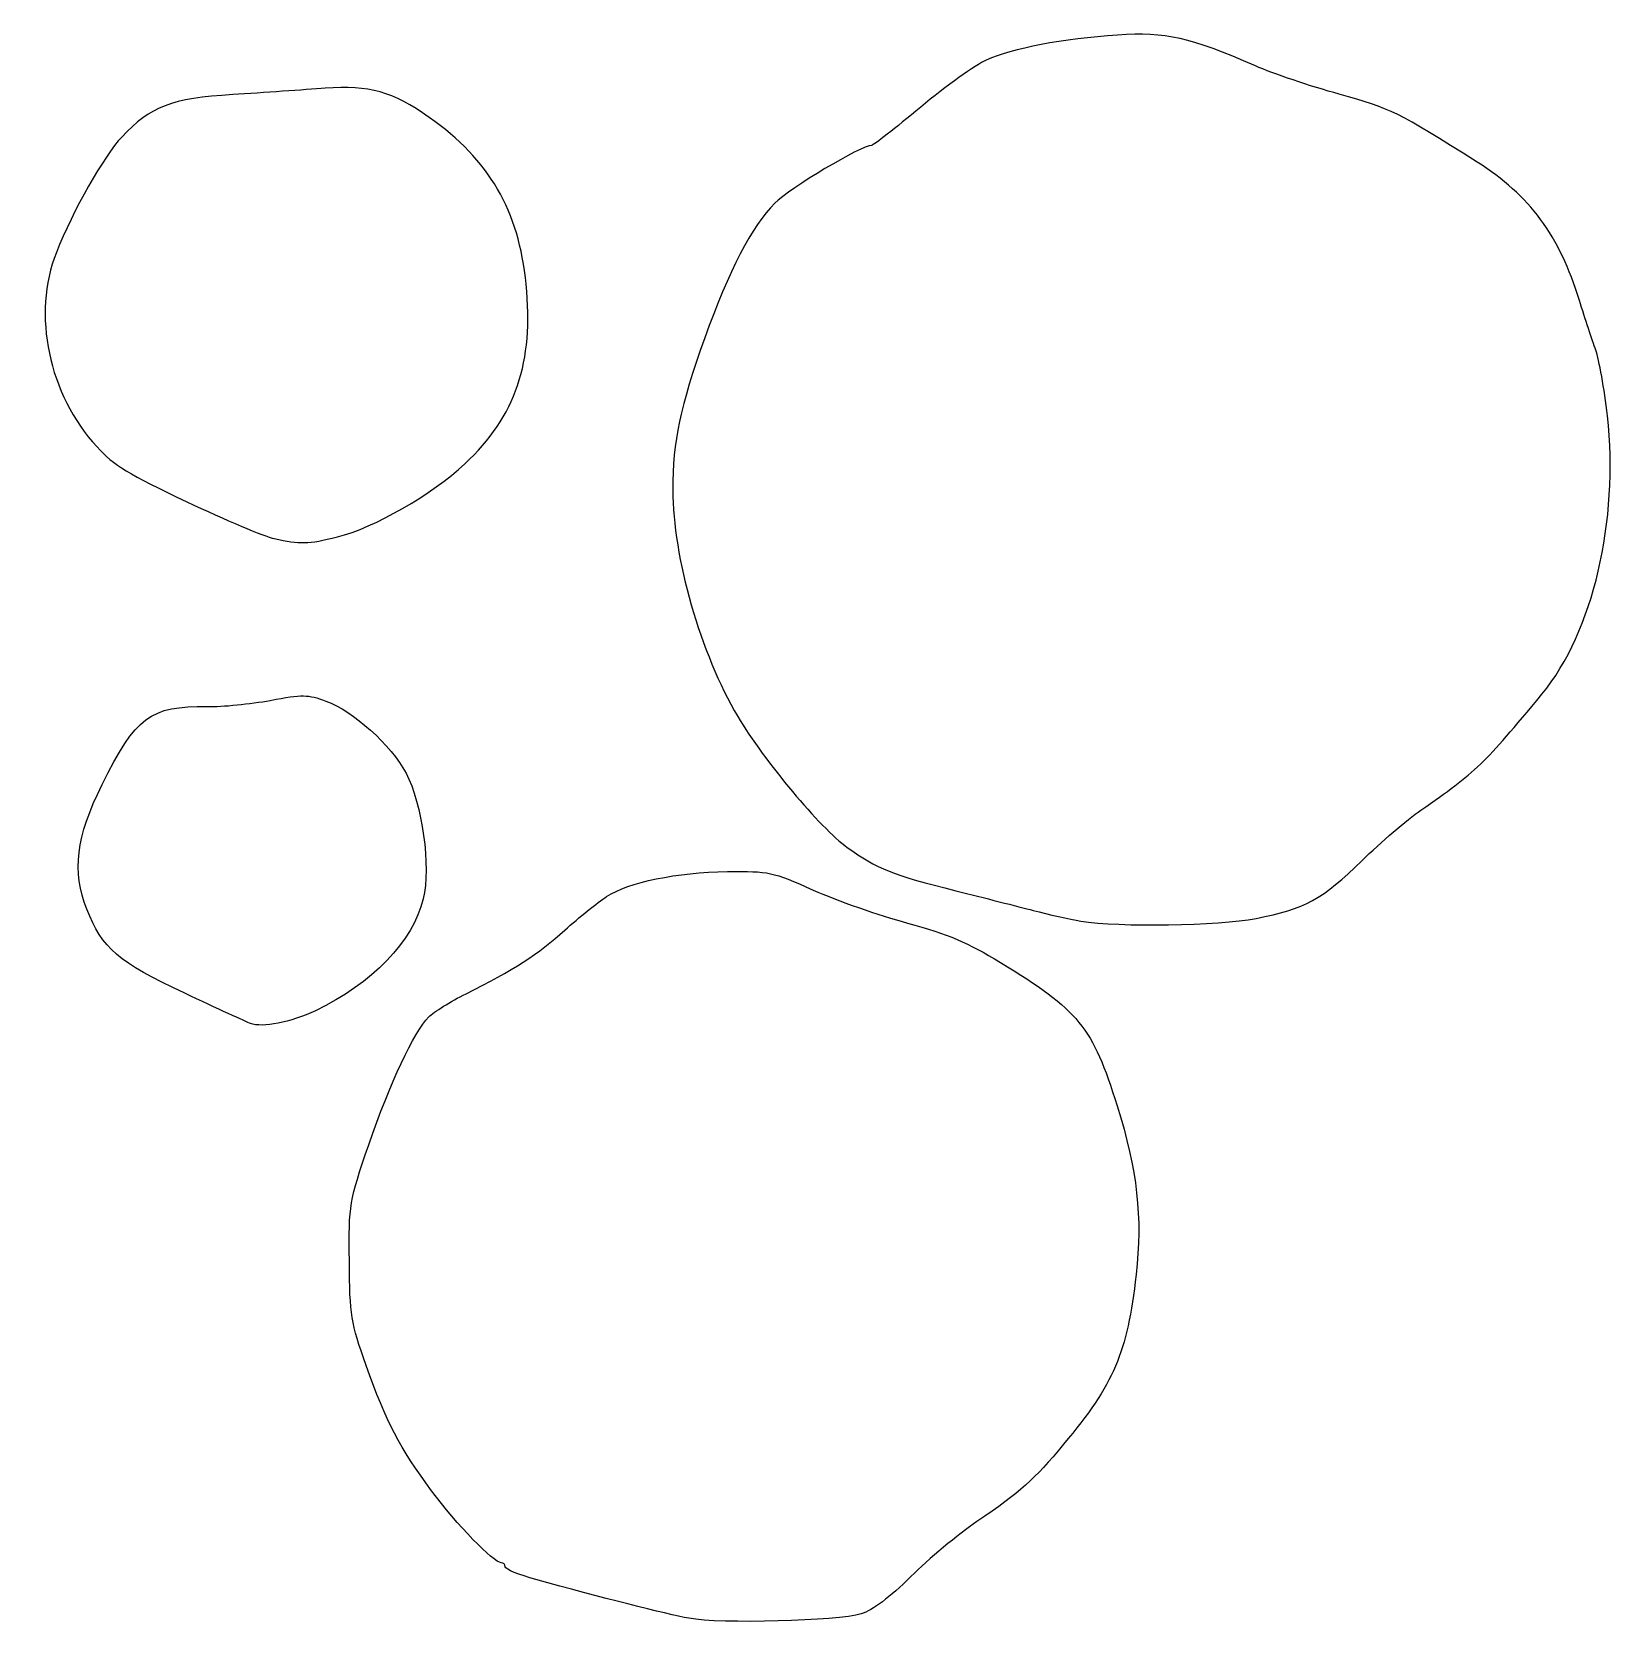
# Model space of a CAD drawing. Header units: centimetres. Extents: x -13.1 to 14.3, y -13.7 to 13.8.
import ezdxf

# ---------------------------------------------------------------- set-up
doc = ezdxf.new("R2010")
doc.units = ezdxf.units.CM
doc.header["$MEASUREMENT"] = 0
doc.layers.add('Layer 1', color=7, linetype='Continuous')

msp = doc.modelspace()

# ---------------------------------------------------------------- linework, layer by layer
at = {"layer": 'Layer 1'}
for points, knots in [([(5.00771, -1.54169), (4.81406, -1.51002), (4.44436, -1.42789), (4.18616, -1.35919), (4.18616, -1.35919), (3.92796, -1.2905), (3.32811, -1.13759), (2.85318, -1.01937), (2.85318, -1.01937), (1.76847, -0.7494), (1.48814, -0.63762), (0.97829, -0.27175), (0.97829, -0.27175), (0.51314, 0.06203), (-0.45183, 1.21667), (-0.9119, 1.98994), (-0.9119, 1.98994), (-1.55185, 3.06555), (-2.03475, 4.74769), (-2.03271, 5.89413), (-2.03271, 5.89413), (-2.0312, 6.74486), (-1.90969, 7.32363), (-1.48119, 8.52119), (-1.48119, 8.52119), (-1.06597, 9.68159), (-0.66773, 10.44812), (-0.2737, 10.84533), (-0.2737, 10.84533), (-0.01508, 11.10604), (1.22155, 11.84338), (1.40017, 11.84338), (1.40017, 11.84338), (1.42813, 11.84338), (1.80812, 12.14018), (2.2446, 12.50294), (2.2446, 12.50294), (2.68106, 12.8657), (3.19085, 13.23165), (3.37744, 13.31616), (3.37744, 13.31616), (3.81766, 13.51556), (4.70633, 13.68461), (5.64336, 13.74721), (5.64336, 13.74721), (6.47175, 13.80256), (6.89916, 13.70685), (8.02007, 13.21503), (8.02007, 13.21503), (8.32131, 13.08285), (8.97268, 12.86306), (9.46757, 12.72661), (9.46757, 12.72661), (10.35429, 12.48211), (10.48024, 12.42007), (11.84754, 11.55413), (11.84754, 11.55413), (12.75695, 10.97819), (13.26392, 10.29232), (13.61258, 9.16622), (13.61258, 9.16622), (13.70756, 8.85946), (13.83358, 8.47462), (13.89263, 8.31101), (13.89263, 8.31101), (13.95168, 8.14741), (14.04211, 7.63803), (14.09359, 7.17905), (14.09359, 7.17905), (14.29736, 5.36237), (13.84765, 3.44671), (12.96585, 2.37509), (12.96585, 2.37509), (11.97622, 1.17242), (11.81958, 1.02227), (10.87595, 0.37166), (10.87595, 0.37166), (10.63926, 0.20847), (10.18154, -0.18388), (9.85879, -0.50024), (9.85879, -0.50024), (9.17915, -1.16642), (8.87701, -1.33114), (8.03127, -1.49655), (8.03127, -1.49655), (7.38144, -1.62365), (5.6653, -1.64927), (5.00771, -1.54169)], [0, 0, 0, 0, 0.04347826, 0.04347826, 0.04347826, 0.04347826, 0.08695652, 0.08695652, 0.08695652, 0.08695652, 0.13043478, 0.13043478, 0.13043478, 0.13043478, 0.17391304, 0.17391304, 0.17391304, 0.17391304, 0.2173913, 0.2173913, 0.2173913, 0.2173913, 0.26086957, 0.26086957, 0.26086957, 0.26086957, 0.30434783, 0.30434783, 0.30434783, 0.30434783, 0.34782609, 0.34782609, 0.34782609, 0.34782609, 0.39130435, 0.39130435, 0.39130435, 0.39130435, 0.43478261, 0.43478261, 0.43478261, 0.43478261, 0.47826087, 0.47826087, 0.47826087, 0.47826087, 0.52173913, 0.52173913, 0.52173913, 0.52173913, 0.56521739, 0.56521739, 0.56521739, 0.56521739, 0.60869565, 0.60869565, 0.60869565, 0.60869565, 0.65217391, 0.65217391, 0.65217391, 0.65217391, 0.69565217, 0.69565217, 0.69565217, 0.69565217, 0.73913043, 0.73913043, 0.73913043, 0.73913043, 0.7826087, 0.7826087, 0.7826087, 0.7826087, 0.82608696, 0.82608696, 0.82608696, 0.82608696, 0.86956522, 0.86956522, 0.86956522, 0.86956522, 0.91304348, 0.91304348, 0.91304348, 0.91304348, 1, 1, 1, 1]), ([(-8.90914, 5.05812), (-9.07981, 5.09611), (-9.75962, 5.38236), (-10.41983, 5.69425), (-10.41983, 5.69425), (-11.4298, 6.17135), (-11.67533, 6.32119), (-11.96768, 6.63883), (-11.96768, 6.63883), (-12.8037, 7.54716), (-13.0925, 8.92771), (-12.66979, 9.99509), (-12.66979, 9.99509), (-12.38451, 10.71545), (-11.84644, 11.66469), (-11.54058, 11.98718), (-11.54058, 11.98718), (-11.03482, 12.52044), (-10.6916, 12.65174), (-9.62533, 12.71988), (-9.62533, 12.71988), (-9.10379, 12.7532), (-8.38601, 12.80199), (-8.03026, 12.82829), (-8.03026, 12.82829), (-7.26291, 12.88502), (-6.87126, 12.77547), (-6.2347, 12.32603), (-6.2347, 12.32603), (-5.19587, 11.59257), (-4.69064, 10.72259), (-4.56319, 9.44781), (-4.56319, 9.44781), (-4.42801, 8.09574), (-4.74265, 7.17316), (-5.61972, 6.34987), (-5.61972, 6.34987), (-6.18734, 5.81705), (-7.18418, 5.24529), (-7.8199, 5.08791), (-7.8199, 5.08791), (-8.33085, 4.96142), (-8.45898, 4.95792), (-8.90914, 5.05812)], [0, 0, 0, 0, 0.08333333, 0.08333333, 0.08333333, 0.08333333, 0.16666667, 0.16666667, 0.16666667, 0.16666667, 0.25, 0.25, 0.25, 0.25, 0.33333333, 0.33333333, 0.33333333, 0.33333333, 0.41666667, 0.41666667, 0.41666667, 0.41666667, 0.5, 0.5, 0.5, 0.5, 0.58333333, 0.58333333, 0.58333333, 0.58333333, 0.66666667, 0.66666667, 0.66666667, 0.66666667, 0.75, 0.75, 0.75, 0.75, 0.83333333, 0.83333333, 0.83333333, 0.83333333, 1, 1, 1, 1]), ([(-8.19953, -3.08937), (-7.22487, -2.62566), (-6.51415, -1.88855), (-6.3394, -1.16018), (-6.3394, -1.16018), (-6.20641, -0.60586), (-6.35522, 0.48372), (-6.63595, 1.01106), (-6.63595, 1.01106), (-6.89401, 1.49583), (-7.54788, 2.08376), (-8.01927, 2.25486), (-8.01927, 2.25486), (-8.33506, 2.36949), (-8.41395, 2.37043), (-8.97908, 2.26627), (-8.97908, 2.26627), (-9.31773, 2.20385), (-9.80607, 2.15544), (-10.06427, 2.15869), (-10.06427, 2.15869), (-11.0526, 2.17112), (-11.29961, 1.98796), (-11.88052, 0.81188), (-11.88052, 0.81188), (-12.33187, -0.10192), (-12.40252, -0.67896), (-12.14358, -1.33702), (-12.14358, -1.33702), (-11.87687, -2.01488), (-11.60461, -2.24879), (-10.45549, -2.78739), (-10.45549, -2.78739), (-9.89605, -3.0496), (-9.38551, -3.28451), (-9.32096, -3.30942), (-9.32096, -3.30942), (-9.11893, -3.38738), (-8.62021, -3.28952), (-8.19953, -3.08937)], [0, 0, 0, 0, 0.09090909, 0.09090909, 0.09090909, 0.09090909, 0.18181818, 0.18181818, 0.18181818, 0.18181818, 0.27272727, 0.27272727, 0.27272727, 0.27272727, 0.36363636, 0.36363636, 0.36363636, 0.36363636, 0.45454545, 0.45454545, 0.45454545, 0.45454545, 0.54545455, 0.54545455, 0.54545455, 0.54545455, 0.63636364, 0.63636364, 0.63636364, 0.63636364, 0.72727273, 0.72727273, 0.72727273, 0.72727273, 0.81818182, 0.81818182, 0.81818182, 0.81818182, 1, 1, 1, 1]), ([(1.21553, -13.4976), (1.42185, -13.43168), (1.70853, -13.21676), (2.07621, -12.85237), (2.07621, -12.85237), (2.37943, -12.55186), (2.8916, -12.12579), (3.21435, -11.90556), (3.21435, -11.90556), (3.98033, -11.38288), (4.19042, -11.19542), (4.71127, -10.56994), (4.71127, -10.56994), (5.58719, -9.51804), (5.80675, -9.0041), (5.96222, -7.64168), (5.96222, -7.64168), (6.07473, -6.65578), (5.98358, -5.84384), (5.63532, -4.72965), (5.63532, -4.72965), (5.20983, -3.36836), (4.9733, -3.07794), (3.6194, -2.25431), (3.6194, -2.25431), (3.05614, -1.91166), (2.72252, -1.77069), (2.0187, -1.57793), (2.0187, -1.57793), (1.52967, -1.444), (0.79762, -1.18702), (0.39192, -1.00687), (0.39192, -1.00687), (-0.32642, -0.68788), (-0.36516, -0.67956), (-1.08902, -0.6887), (-1.08902, -0.6887), (-1.96852, -0.69981), (-2.78759, -0.86899), (-3.17579, -1.11971), (-3.17579, -1.11971), (-3.32958, -1.21903), (-3.65356, -1.47988), (-3.89576, -1.69938), (-3.89576, -1.69938), (-4.3532, -2.11395), (-4.78054, -2.38886), (-5.60076, -2.79618), (-5.60076, -2.79618), (-5.86598, -2.9279), (-6.15414, -3.10784), (-6.24111, -3.19607), (-6.24111, -3.19607), (-6.50078, -3.45946), (-6.91193, -4.33395), (-7.27804, -5.40153), (-7.27804, -5.40153), (-7.61904, -6.39588), (-7.62225, -6.41505), (-7.61397, -7.4094), (-7.61397, -7.4094), (-7.60609, -8.35585), (-7.58939, -8.45906), (-7.3223, -9.21196), (-7.3223, -9.21196), (-6.97486, -10.19138), (-6.74931, -10.62399), (-6.19477, -11.37457), (-6.19477, -11.37457), (-5.76805, -11.95213), (-5.12555, -12.61499), (-4.99243, -12.61499), (-4.99243, -12.61499), (-4.95421, -12.61499), (-4.92294, -12.64749), (-4.92294, -12.68722), (-4.92294, -12.68722), (-4.92294, -12.72694), (-4.68527, -12.82501), (-4.3948, -12.90513), (-4.3948, -12.90513), (-3.30571, -13.20556), (-2.13238, -13.50292), (-1.75409, -13.57436), (-1.75409, -13.57436), (-1.2223, -13.67481), (0.8267, -13.62185), (1.21553, -13.4976)], [0, 0, 0, 0, 0.04347826, 0.04347826, 0.04347826, 0.04347826, 0.08695652, 0.08695652, 0.08695652, 0.08695652, 0.13043478, 0.13043478, 0.13043478, 0.13043478, 0.17391304, 0.17391304, 0.17391304, 0.17391304, 0.2173913, 0.2173913, 0.2173913, 0.2173913, 0.26086957, 0.26086957, 0.26086957, 0.26086957, 0.30434783, 0.30434783, 0.30434783, 0.30434783, 0.34782609, 0.34782609, 0.34782609, 0.34782609, 0.39130435, 0.39130435, 0.39130435, 0.39130435, 0.43478261, 0.43478261, 0.43478261, 0.43478261, 0.47826087, 0.47826087, 0.47826087, 0.47826087, 0.52173913, 0.52173913, 0.52173913, 0.52173913, 0.56521739, 0.56521739, 0.56521739, 0.56521739, 0.60869565, 0.60869565, 0.60869565, 0.60869565, 0.65217391, 0.65217391, 0.65217391, 0.65217391, 0.69565217, 0.69565217, 0.69565217, 0.69565217, 0.73913043, 0.73913043, 0.73913043, 0.73913043, 0.7826087, 0.7826087, 0.7826087, 0.7826087, 0.82608696, 0.82608696, 0.82608696, 0.82608696, 0.86956522, 0.86956522, 0.86956522, 0.86956522, 0.91304348, 0.91304348, 0.91304348, 0.91304348, 1, 1, 1, 1])]:
    msp.add_open_spline(points, degree=3, knots=knots, dxfattribs=at)

doc.saveas('drawing.dxf')
